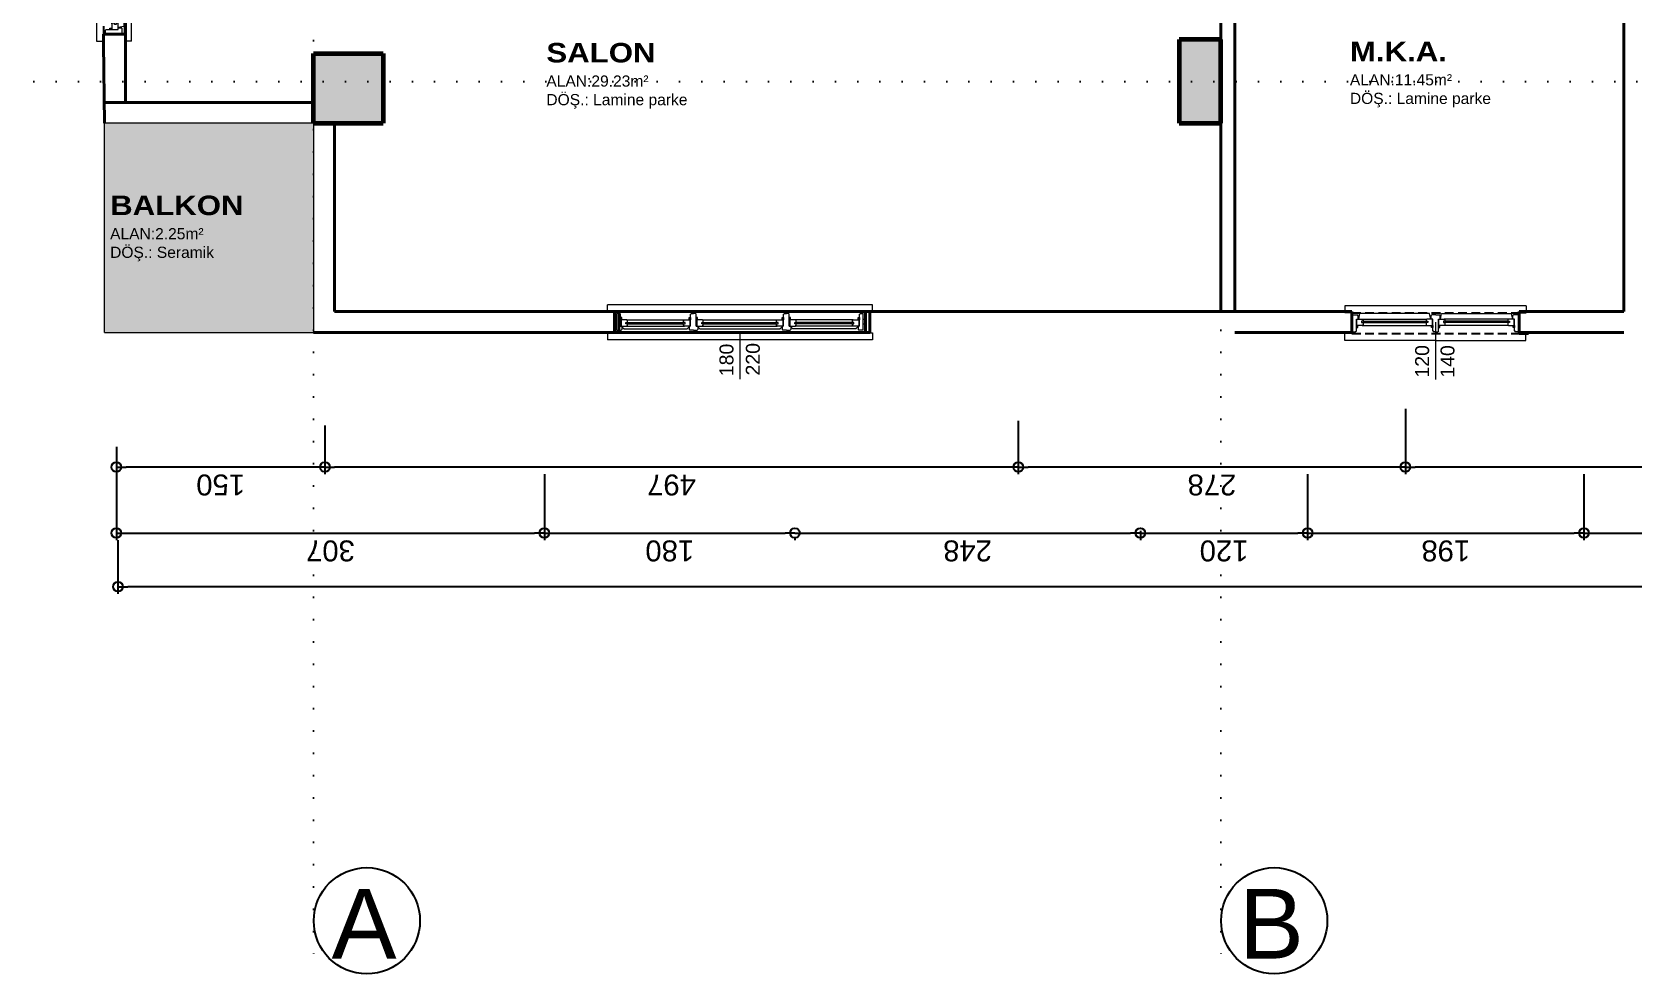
# Model space of a CAD drawing. Header units: millimetres. Extents: x 768 to 14077, y 324 to 18132.
# Drawn here: x 1624 to 2772, y 6855 to 7530 of the extents above; entities that cross this region are included whole.
import ezdxf

# ---------------------------------------------------------------- set-up
doc = ezdxf.new("R2010")
doc.units = ezdxf.units.MM
doc.linetypes.add('DOT2', pattern=[3.175, 0, -3.175])
doc.linetypes.add('HIDDEN', pattern=[9.525, 6.35, -3.175])
doc.layers.add('SANAL', color=11, linetype='HIDDEN')
doc.layers.add('SEM_AKS', color=161, linetype='Continuous')
for name, color, linetype, lineweight in [('SEM_DUVAR1', 136, 'Continuous', 40), ('SEM_KOLON1', 244, 'Continuous', 60), ('SEM_PENCERE', 133, 'Continuous', 13), ('SEM_TARAMA', 253, 'Continuous', 5), ('SEM_TEFRIS', 225, 'Continuous', 9), ('SEM_YAZI2', 53, 'Continuous', 9)]:
    doc.layers.add(name, color=color, linetype=linetype, lineweight=lineweight)
doc.styles.add('ROMANC', font='arial.ttf', dxfattribs={"height": 0.1})
doc.styles.get("Standard").update_dxf_attribs({"font": 'arial.ttf'})
doc.dimstyles.new('1-50-2', dxfattribs={"dimtxt": 15, "dimasz": 7, "dimexe": 5, "dimexo": 5, "dimgap": 5, "dimtad": 1, "dimdec": 0, "dimtxsty": 'Standard', "dimblk": 'ORIGIN', "dimcen": 5, "dimdle": 7, "dimclrd": 256, "dimclre": 256, "dimclrt": 256, "dimadec": 0, "dimazin": 0, "dimtfac": 1, "dimtdec": 0, "dimtix": 1, "dimtmove": 0, "dimatfit": 3, "dimldrblk": 'ORIGIN', "dimfxl": 1, "dimlwd": -1, "dimlwe": -1, "dimarcsym": 0})

# ---------------------------------------------------------------- blocks, each defined once
blk = doc.blocks.new('_Origin')
at = {"color": 0, "linetype": 'ByBlock', "lineweight": -2}
blk.add_line((0, 0), (-1, 0), dxfattribs=at)
blk.add_circle((0, 0), 0.5, dxfattribs=at)
blk = doc.blocks.new('*D61')
at = {"transparency": 16777216}
for p, q in [((3304.1, 575.9), (3304.1, 614.3)), ((3311.1, 609.3), (3813.3, 609.3)), ((3820.3, 567.6), (3820.3, 614.3))]:
    blk.add_line(p, q, dxfattribs=at)
at = {"layer": 'Defpoints', "color": 0, "transparency": 16777216}
for p in [(3820.3, 609.3), (3304.1, 570.9), (3820.3, 562.6)]:
    blk.add_point(p, dxfattribs=at)
at = {"transparency": 16777216, "xscale": 7, "yscale": 7, "zscale": 7, "rotation": 180}
blk.add_blockref('_Origin', (3304.1, 609.3), dxfattribs=at)
at = {"transparency": 16777216, "xscale": 7, "yscale": 7, "zscale": 7}
blk.add_blockref('_Origin', (3820.3, 609.3), dxfattribs=at)
at = {"transparency": 16777216, "insert": (3562.2, 622), "char_height": 15, "attachment_point": 5}
blk.add_mtext('516', dxfattribs=at)
blk = doc.blocks.new('*D62')
at = {"transparency": 16777216}
for p, q in [((3820.3, 567.6), (3820.3, 614.3)), ((3827.3, 609.3), (4091, 609.3)), ((4098, 576), (4098, 614.3))]:
    blk.add_line(p, q, dxfattribs=at)
at = {"layer": 'Defpoints', "color": 0, "transparency": 16777216}
for p in [(4098, 609.3), (3820.3, 562.6), (4098, 571)]:
    blk.add_point(p, dxfattribs=at)
at = {"transparency": 16777216, "xscale": 7, "yscale": 7, "zscale": 7, "rotation": 180}
blk.add_blockref('_Origin', (3820.3, 609.3), dxfattribs=at)
at = {"transparency": 16777216, "xscale": 7, "yscale": 7, "zscale": 7}
blk.add_blockref('_Origin', (4098, 609.3), dxfattribs=at)
at = {"transparency": 16777216, "insert": (3959.1, 622), "char_height": 15, "attachment_point": 5}
blk.add_mtext('278', dxfattribs=at)
blk = doc.blocks.new('*D63')
at = {"transparency": 16777216}
for p, q in [((4098, 576), (4098, 614.3)), ((4105, 609.3), (4588.5, 609.3)), ((4595.5, 579.4), (4595.5, 614.3))]:
    blk.add_line(p, q, dxfattribs=at)
at = {"layer": 'Defpoints', "color": 0, "transparency": 16777216}
for p in [(4595.5, 609.3), (4595.5, 574.4), (4098, 571)]:
    blk.add_point(p, dxfattribs=at)
at = {"transparency": 16777216, "xscale": 7, "yscale": 7, "zscale": 7, "rotation": 180}
blk.add_blockref('_Origin', (4098, 609.3), dxfattribs=at)
at = {"transparency": 16777216, "xscale": 7, "yscale": 7, "zscale": 7}
blk.add_blockref('_Origin', (4595.5, 609.3), dxfattribs=at)
at = {"transparency": 16777216, "insert": (4346.8, 622), "char_height": 15, "attachment_point": 5}
blk.add_mtext('497', dxfattribs=at)
blk = doc.blocks.new('*D64')
at = {"transparency": 16777216}
for p, q in [((4595.5, 579.4), (4595.5, 614.3)), ((4602.5, 609.3), (4738.1, 609.3)), ((4745.1, 594.7), (4745.1, 614.3))]:
    blk.add_line(p, q, dxfattribs=at)
at = {"layer": 'Defpoints', "color": 0, "transparency": 16777216}
for p in [(4745.1, 609.3), (4745.1, 589.7), (4595.5, 574.4)]:
    blk.add_point(p, dxfattribs=at)
at = {"transparency": 16777216, "xscale": 7, "yscale": 7, "zscale": 7, "rotation": 180}
blk.add_blockref('_Origin', (4595.5, 609.3), dxfattribs=at)
at = {"transparency": 16777216, "xscale": 7, "yscale": 7, "zscale": 7}
blk.add_blockref('_Origin', (4745.1, 609.3), dxfattribs=at)
at = {"transparency": 16777216, "insert": (4670.3, 622), "char_height": 15, "attachment_point": 5}
blk.add_mtext('150', dxfattribs=at)
blk = doc.blocks.new('*D65')
at = {"transparency": 16777216}
for p, q in [((4438, 614.3), (4438, 661.6)), ((4738.1, 656.6), (4445, 656.6)), ((4745.1, 614.3), (4745.1, 661.6))]:
    blk.add_line(p, q, dxfattribs=at)
at = {"layer": 'Defpoints', "color": 0, "transparency": 16777216}
for p in [(4438, 656.6), (4438, 609.3), (4745.1, 609.3)]:
    blk.add_point(p, dxfattribs=at)
at = {"transparency": 16777216, "xscale": 7, "yscale": 7, "zscale": 7, "rotation": 180}
blk.add_blockref('_Origin', (4438, 656.6), dxfattribs=at)
at = {"transparency": 16777216, "xscale": 7, "yscale": 7, "zscale": 7}
blk.add_blockref('_Origin', (4745.1, 656.6), dxfattribs=at)
at = {"transparency": 16777216, "insert": (4591.5, 669.3), "char_height": 15, "attachment_point": 5}
blk.add_mtext('307', dxfattribs=at)
blk = doc.blocks.new('*D66')
at = {"transparency": 16777216}
for p, q in [((4258.3, 659.7), (4258.3, 661.6)), ((4431, 656.6), (4265.3, 656.6)), ((4438, 614.3), (4438, 661.6))]:
    blk.add_line(p, q, dxfattribs=at)
at = {"layer": 'Defpoints', "color": 0, "transparency": 16777216}
for p in [(4258.3, 656.6), (4258.3, 654.7), (4438, 609.3)]:
    blk.add_point(p, dxfattribs=at)
at = {"transparency": 16777216, "xscale": 7, "yscale": 7, "zscale": 7, "rotation": 180}
blk.add_blockref('_Origin', (4258.3, 656.6), dxfattribs=at)
at = {"transparency": 16777216, "xscale": 7, "yscale": 7, "zscale": 7}
blk.add_blockref('_Origin', (4438, 656.6), dxfattribs=at)
at = {"transparency": 16777216, "insert": (4348.1, 669.3), "char_height": 15, "attachment_point": 5}
blk.add_mtext('180', dxfattribs=at)
blk = doc.blocks.new('*D67')
at = {"transparency": 16777216}
for p, q in [((4010.4, 655), (4010.4, 661.6)), ((4251.3, 656.6), (4017.4, 656.6)), ((4258.3, 659.7), (4258.3, 661.6))]:
    blk.add_line(p, q, dxfattribs=at)
at = {"layer": 'Defpoints', "color": 0, "transparency": 16777216}
for p in [(4010.4, 656.6), (4258.3, 654.7), (4010.4, 650)]:
    blk.add_point(p, dxfattribs=at)
at = {"transparency": 16777216, "xscale": 7, "yscale": 7, "zscale": 7, "rotation": 180}
blk.add_blockref('_Origin', (4010.4, 656.6), dxfattribs=at)
at = {"transparency": 16777216, "xscale": 7, "yscale": 7, "zscale": 7}
blk.add_blockref('_Origin', (4258.3, 656.6), dxfattribs=at)
at = {"transparency": 16777216, "insert": (4134.4, 669.3), "char_height": 15, "attachment_point": 5}
blk.add_mtext('248', dxfattribs=at)
blk = doc.blocks.new('*D68')
at = {"transparency": 16777216}
for p, q in [((3890.4, 614.3), (3890.4, 661.6)), ((4003.4, 656.6), (3897.4, 656.6)), ((4010.4, 655), (4010.4, 661.6))]:
    blk.add_line(p, q, dxfattribs=at)
at = {"layer": 'Defpoints', "color": 0, "transparency": 16777216}
for p in [(3890.4, 656.6), (4010.4, 650), (3890.4, 609.3)]:
    blk.add_point(p, dxfattribs=at)
at = {"transparency": 16777216, "xscale": 7, "yscale": 7, "zscale": 7, "rotation": 180}
blk.add_blockref('_Origin', (3890.4, 656.6), dxfattribs=at)
at = {"transparency": 16777216, "xscale": 7, "yscale": 7, "zscale": 7}
blk.add_blockref('_Origin', (4010.4, 656.6), dxfattribs=at)
at = {"transparency": 16777216, "insert": (3950.4, 669.3), "char_height": 15, "attachment_point": 5}
blk.add_mtext('120', dxfattribs=at)
blk = doc.blocks.new('*D69')
at = {"transparency": 16777216}
for p, q in [((3692.2, 614.3), (3692.2, 661.6)), ((3883.4, 656.6), (3699.2, 656.6)), ((3890.4, 614.3), (3890.4, 661.6))]:
    blk.add_line(p, q, dxfattribs=at)
at = {"layer": 'Defpoints', "color": 0, "transparency": 16777216}
for p in [(3692.2, 656.6), (3692.2, 609.3), (3890.4, 609.3)]:
    blk.add_point(p, dxfattribs=at)
at = {"transparency": 16777216, "xscale": 7, "yscale": 7, "zscale": 7, "rotation": 180}
blk.add_blockref('_Origin', (3692.2, 656.6), dxfattribs=at)
at = {"transparency": 16777216, "xscale": 7, "yscale": 7, "zscale": 7}
blk.add_blockref('_Origin', (3890.4, 656.6), dxfattribs=at)
at = {"transparency": 16777216, "insert": (3791.3, 669.3), "char_height": 15, "attachment_point": 5}
blk.add_mtext('198', dxfattribs=at)
blk = doc.blocks.new('*D70')
at = {"transparency": 16777216}
for p, q in [((3572.2, 649), (3572.2, 661.6)), ((3685.2, 656.6), (3579.2, 656.6)), ((3692.2, 614.3), (3692.2, 661.6))]:
    blk.add_line(p, q, dxfattribs=at)
at = {"layer": 'Defpoints', "color": 0, "transparency": 16777216}
for p in [(3572.2, 656.6), (3572.2, 644), (3692.2, 609.3)]:
    blk.add_point(p, dxfattribs=at)
at = {"transparency": 16777216, "xscale": 7, "yscale": 7, "zscale": 7, "rotation": 180}
blk.add_blockref('_Origin', (3572.2, 656.6), dxfattribs=at)
at = {"transparency": 16777216, "xscale": 7, "yscale": 7, "zscale": 7}
blk.add_blockref('_Origin', (3692.2, 656.6), dxfattribs=at)
at = {"transparency": 16777216, "insert": (3632.2, 669.3), "char_height": 15, "attachment_point": 5}
blk.add_mtext('120', dxfattribs=at)
blk = doc.blocks.new('*D80')
at = {"transparency": 16777216}
for p, q in [((1661.5, 661.6), (1661.5, 700.1)), ((1668.5, 695.1), (4737, 695.1)), ((4744, 661.6), (4744, 700.1))]:
    blk.add_line(p, q, dxfattribs=at)
at = {"layer": 'Defpoints', "color": 0, "transparency": 16777216}
for p in [(4744, 695.1), (1661.5, 656.6), (4744, 656.6)]:
    blk.add_point(p, dxfattribs=at)
at = {"transparency": 16777216, "xscale": 7, "yscale": 7, "zscale": 7, "rotation": 180}
blk.add_blockref('_Origin', (1661.5, 695.1), dxfattribs=at)
at = {"transparency": 16777216, "xscale": 7, "yscale": 7, "zscale": 7}
blk.add_blockref('_Origin', (4744, 695.1), dxfattribs=at)
at = {"transparency": 16777216, "insert": (3202.8, 707.8), "char_height": 15, "attachment_point": 5}
blk.add_mtext('3083', dxfattribs=at)
blk = doc.blocks.new('VA')
at = {"layer": 'SANAL'}
for p, q in [((21735.9, 8968.8), (21615.9, 8968.8)), ((21735.9, 8953.8), (21615.9, 8953.8))]:
    blk.add_line(p, q, dxfattribs=at)
at = {"layer": 'SEM_DUVAR1'}
for p, q in [((21615.9, 8953.8), (21615.9, 8968.8)), ((21615.9, 8953.8), (21615.9, 8968.8)), ((21615.9, 8953.8), (21615.9, 8968.8)), ((21615.9, 8953.8), (21615.9, 8968.8)), ((21615.9, 8953.8), (21615.9, 8968.8)), ((21615.9, 8953.8), (21615.9, 8968.8)), ((21735.9, 8953.8), (21735.9, 8968.8)), ((21735.9, 8953.8), (21735.9, 8968.8)), ((21735.9, 8953.8), (21735.9, 8968.8)), ((21735.9, 8953.8), (21735.9, 8968.8)), ((21735.9, 8953.8), (21735.9, 8968.8)), ((21735.9, 8953.8), (21735.9, 8968.8)), ((21735.9, 8953.8), (21735.9, 8968.8))]:
    blk.add_line(p, q, dxfattribs=at)
blk.add_lwpolyline([(21609.1, 8968.8), (21615.9, 8968.8)], dxfattribs=at)
at = {"layer": 'SEM_PENCERE'}
for p, q in [((21611, 8973.8), (21611, 8968.8)), ((21675.8, 8973.8), (21611, 8973.8)), ((21615.9, 8968.8), (21611, 8968.8)), ((21615.9, 8968.8), (21615.9, 8962.9)), ((21615.9, 8967.4), (21618.8, 8967.4)), ((21619.2, 8966.9), (21618.8, 8967.4)), ((21619.2, 8966.9), (21619.2, 8958.4)), ((21673.8, 8966.9), (21674.3, 8967.4)), ((21673.8, 8966.9), (21673.8, 8958.4)), ((21675.7, 8967.4), (21674.3, 8967.4)), ((21675.7, 8967.4), (21675.8, 8967.4)), ((21675.8, 8973.8), (21741, 8973.8)), ((21676, 8967.4), (21675.8, 8967.4)), ((21676, 8967.4), (21677.4, 8967.4)), ((21677.8, 8966.9), (21677.4, 8967.4)), ((21677.8, 8966.9), (21677.8, 8958.4)), ((21732.6, 8966.9), (21733.2, 8967.4)), ((21732.6, 8966.9), (21732.6, 8958.4)), ((21735.9, 8967.4), (21733.2, 8967.4)), ((21735.9, 8968.8), (21735.9, 8962.9)), ((21735.9, 8968.8), (21741, 8968.8)), ((21741, 8973.8), (21741, 8968.8)), ((21615.9, 8962.9), (21616.2, 8962.9)), ((21615.9, 8962.4), (21615.9, 8953.8)), ((21616.2, 8959.9), (21615.9, 8959.9)), ((21615.9, 8955.4), (21619.9, 8955.4)), ((21616.2, 8962.9), (21616.2, 8959.9)), ((21619.2, 8964.4), (21620.2, 8964.4)), ((21619.2, 8962.9), (21619.2, 8964.4)), ((21620.2, 8962.9), (21619.2, 8962.9)), ((21619.2, 8958.4), (21619.9, 8958.4)), ((21623.4, 8962.9), (21619.4, 8962.9)), ((21619.4, 8962.9), (21619.4, 8958.4)), ((21619.4, 8958.4), (21623.4, 8958.4)), ((21619.9, 8958.4), (21620.4, 8957.9)), ((21620.4, 8955.9), (21619.9, 8955.4)), ((21620.2, 8964.4), (21620.2, 8962.9)), ((21620.4, 8957.9), (21620.4, 8955.9)), ((21621.5, 8954.4), (21620.7, 8958.4)), ((21671.5, 8954.4), (21621.5, 8954.4)), ((21622.9, 8959.9), (21622.9, 8960.9)), ((21622.9, 8960.9), (21623.9, 8960.9)), ((21623.9, 8959.9), (21622.9, 8959.9)), ((21623.4, 8962.9), (21669.6, 8962.9)), ((21623.9, 8962.4), (21623.4, 8962.9)), ((21623.4, 8958.4), (21623.9, 8958.9)), ((21623.4, 8958.4), (21669.6, 8958.4)), ((21623.9, 8960.9), (21623.9, 8962.4)), ((21623.9, 8960.9), (21669.1, 8960.9)), ((21623.9, 8959.9), (21669.1, 8959.9)), ((21623.9, 8958.9), (21623.9, 8959.9)), ((21669.1, 8962.4), (21669.6, 8962.9)), ((21669.1, 8960.9), (21669.1, 8962.4)), ((21670.1, 8960.9), (21669.1, 8960.9)), ((21669.1, 8958.9), (21669.1, 8959.9)), ((21669.1, 8959.9), (21670.1, 8959.9)), ((21669.6, 8958.4), (21669.1, 8958.9)), ((21669.6, 8962.9), (21673.6, 8962.9)), ((21673.6, 8958.4), (21669.6, 8958.4)), ((21670.1, 8959.9), (21670.1, 8960.9)), ((21672.4, 8958.4), (21671.5, 8954.4)), ((21673.1, 8958.4), (21672.6, 8957.9)), ((21672.6, 8957.9), (21672.6, 8955.9)), ((21672.6, 8955.9), (21673.1, 8955.4)), ((21673.8, 8964.4), (21672.8, 8964.4)), ((21672.8, 8964.4), (21672.8, 8962.9)), ((21672.8, 8962.9), (21673.8, 8962.9)), ((21673.8, 8958.4), (21673.1, 8958.4)), ((21675.7, 8955.4), (21673.1, 8955.4)), ((21673.6, 8962.9), (21673.6, 8958.4)), ((21673.8, 8962.9), (21673.8, 8964.4)), ((21675.7, 8955.4), (21675.8, 8955.4)), ((21675.9, 8955.4), (21675.8, 8955.4)), ((21675.9, 8955.4), (21678.5, 8955.4)), ((21677.8, 8964.4), (21678.8, 8964.4)), ((21677.8, 8962.9), (21677.8, 8964.4)), ((21678.8, 8962.9), (21677.8, 8962.9)), ((21677.8, 8958.4), (21678.5, 8958.4)), ((21678, 8962.9), (21678, 8958.4)), ((21682, 8962.9), (21678, 8962.9)), ((21678, 8958.4), (21682, 8958.4)), ((21678.5, 8958.4), (21679, 8957.9)), ((21679, 8955.9), (21678.5, 8955.4)), ((21678.8, 8964.4), (21678.8, 8962.9)), ((21679, 8957.9), (21679, 8955.9)), ((21679.3, 8958.4), (21680.1, 8954.4)), ((21680.1, 8954.4), (21730.4, 8954.4)), ((21681.5, 8959.9), (21681.5, 8960.9)), ((21681.5, 8960.9), (21682.5, 8960.9)), ((21682.5, 8959.9), (21681.5, 8959.9)), ((21728.4, 8962.9), (21682, 8962.9)), ((21682.5, 8962.4), (21682, 8962.9)), ((21682, 8958.4), (21682.5, 8958.9)), ((21728.4, 8958.4), (21682, 8958.4)), ((21682.5, 8960.9), (21682.5, 8962.4)), ((21727.9, 8960.9), (21682.5, 8960.9)), ((21727.9, 8959.9), (21682.5, 8959.9)), ((21682.5, 8958.9), (21682.5, 8959.9)), ((21727.9, 8962.4), (21728.4, 8962.9)), ((21727.9, 8960.9), (21727.9, 8962.4)), ((21728.9, 8960.9), (21727.9, 8960.9)), ((21727.9, 8958.9), (21727.9, 8959.9)), ((21727.9, 8959.9), (21728.9, 8959.9)), ((21728.4, 8958.4), (21727.9, 8958.9)), ((21728.4, 8962.9), (21732.4, 8962.9)), ((21732.4, 8958.4), (21728.4, 8958.4)), ((21728.9, 8959.9), (21728.9, 8960.9)), ((21730.4, 8954.4), (21731.2, 8958.4)), ((21731.9, 8958.4), (21731.4, 8957.9)), ((21731.4, 8957.9), (21731.4, 8955.9)), ((21731.4, 8955.9), (21731.9, 8955.4)), ((21732.6, 8964.4), (21731.6, 8964.4)), ((21731.6, 8964.4), (21731.6, 8962.9)), ((21731.6, 8962.9), (21732.6, 8962.9)), ((21732.6, 8958.4), (21731.9, 8958.4)), ((21735.9, 8955.4), (21731.9, 8955.4)), ((21732.4, 8962.9), (21732.4, 8958.4)), ((21732.6, 8962.9), (21732.6, 8964.4)), ((21735.9, 8962.9), (21735.6, 8962.9)), ((21735.6, 8962.9), (21735.6, 8959.8)), ((21735.6, 8959.8), (21735.9, 8959.8)), ((21735.9, 8962.3), (21735.9, 8953.8)), ((21615.9, 8953.8), (21610.9, 8953.8)), ((21610.9, 8948.8), (21610.9, 8953.8)), ((21610.9, 8948.8), (21740.9, 8948.8)), ((21735.9, 8953.8), (21740.9, 8953.8)), ((21740.9, 8948.8), (21740.9, 8953.8))]:
    blk.add_line(p, q, dxfattribs=at)
at = {"layer": 'SEM_TEFRIS'}
blk.add_line((21675.9, 8960.6), (21676, 9001.8), dxfattribs=at)
for s, p in [('140', (21662.3, 9000.4)), ('120', (21680.5, 9000.3))]:
    blk.add_text(s, height=10, rotation=269.9884, dxfattribs=at).set_placement(p)
blk = doc.blocks.new('20FRANSIZ200')
at = {"layer": 'SANAL'}
for p, q in [((233.276, -106.104), (235.076, -106.104)), ((233.276, -106.254), (235.076, -106.254))]:
    blk.add_line(p, q, dxfattribs=at)
at = {"layer": 'SEM_DUVAR1'}
for p, q in [((233.276, -106.104), (233.276, -106.254)), ((235.076, -106.104), (235.076, -106.254))]:
    blk.add_line(p, q, dxfattribs=at)
at = {"layer": 'SEM_PENCERE'}
for p, q in [((233.276, -106.16), (233.291, -106.16)), ((233.312, -106.116), (233.291, -106.116)), ((233.291, -106.236), (233.291, -106.116)), ((233.318, -106.122), (233.312, -106.116)), ((233.318, -106.206), (233.318, -106.122)), ((233.363, -106.161), (233.778, -106.161)), ((233.368, -106.181), (233.772, -106.181)), ((233.822, -106.122), (233.829, -106.116)), ((233.822, -106.206), (233.822, -106.122)), ((233.829, -106.116), (233.842, -106.116)), ((233.856, -106.116), (233.842, -106.116)), ((233.862, -106.122), (233.856, -106.116)), ((233.862, -106.206), (233.862, -106.122)), ((233.908, -106.161), (234.444, -106.161)), ((233.912, -106.181), (234.439, -106.181)), ((234.489, -106.122), (234.495, -106.116)), ((234.489, -106.206), (234.489, -106.122)), ((234.495, -106.116), (234.509, -106.116)), ((234.523, -106.116), (234.509, -106.116)), ((234.529, -106.122), (234.523, -106.116)), ((234.529, -106.206), (234.529, -106.122)), ((234.989, -106.161), (234.574, -106.161)), ((234.984, -106.181), (234.579, -106.181)), ((235.034, -106.122), (235.04, -106.116)), ((235.034, -106.206), (235.034, -106.122)), ((235.04, -106.116), (235.061, -106.116)), ((235.061, -106.236), (235.061, -106.116)), ((235.076, -106.16), (235.061, -106.16)), ((233.291, -106.191), (233.276, -106.191)), ((233.291, -106.236), (233.324, -106.236)), ((233.318, -106.206), (233.324, -106.206)), ((233.324, -106.206), (233.329, -106.211)), ((233.329, -106.231), (233.324, -106.236)), ((233.329, -106.211), (233.329, -106.231)), ((233.363, -106.206), (233.778, -106.206)), ((233.368, -106.191), (233.772, -106.191)), ((233.817, -106.206), (233.812, -106.211)), ((233.812, -106.211), (233.812, -106.231)), ((233.812, -106.231), (233.816, -106.236)), ((233.842, -106.236), (233.816, -106.236)), ((233.822, -106.206), (233.817, -106.206)), ((233.842, -106.236), (233.868, -106.236)), ((233.862, -106.206), (233.868, -106.206)), ((233.868, -106.206), (233.873, -106.211)), ((233.873, -106.231), (233.868, -106.236)), ((233.873, -106.211), (233.873, -106.231)), ((233.907, -106.206), (234.444, -106.206)), ((233.912, -106.191), (234.439, -106.191)), ((234.176, -106.254), (234.176, -106.587)), ((234.483, -106.206), (234.478, -106.211)), ((234.478, -106.211), (234.478, -106.231)), ((234.478, -106.231), (234.483, -106.236)), ((234.489, -106.206), (234.483, -106.206)), ((234.509, -106.236), (234.483, -106.236)), ((234.509, -106.236), (234.535, -106.236)), ((234.529, -106.206), (234.535, -106.206)), ((234.535, -106.206), (234.54, -106.211)), ((234.54, -106.231), (234.535, -106.236)), ((234.54, -106.211), (234.54, -106.231)), ((234.989, -106.206), (234.574, -106.206)), ((234.984, -106.191), (234.579, -106.191)), ((235.028, -106.206), (235.023, -106.211)), ((235.023, -106.211), (235.023, -106.231)), ((235.023, -106.231), (235.028, -106.236)), ((235.034, -106.206), (235.028, -106.206)), ((235.061, -106.236), (235.028, -106.236)), ((235.061, -106.191), (235.076, -106.191))]:
    blk.add_line(p, q, dxfattribs=at)
for points in [[(233.318, -106.161), (233.328, -106.161), (233.328, -106.146), (233.318, -106.146)], [(233.323, -106.206), (233.363, -106.206), (233.368, -106.201), (233.368, -106.191), (233.358, -106.191), (233.358, -106.181), (233.368, -106.181), (233.368, -106.166), (233.363, -106.161), (233.323, -106.161)], [(233.817, -106.206), (233.777, -106.206), (233.772, -106.201), (233.772, -106.191), (233.782, -106.191), (233.782, -106.181), (233.772, -106.181), (233.772, -106.166), (233.777, -106.161), (233.817, -106.161)], [(233.822, -106.161), (233.812, -106.161), (233.812, -106.146), (233.822, -106.146)], [(233.862, -106.161), (233.872, -106.161), (233.872, -106.146), (233.862, -106.146)], [(233.867, -106.206), (233.908, -106.206), (233.912, -106.201), (233.912, -106.191), (233.903, -106.191), (233.903, -106.181), (233.912, -106.181), (233.912, -106.166), (233.907, -106.161), (233.867, -106.161)], [(234.484, -106.206), (234.444, -106.206), (234.439, -106.201), (234.439, -106.191), (234.449, -106.191), (234.449, -106.181), (234.439, -106.181), (234.439, -106.166), (234.444, -106.161), (234.484, -106.161)], [(234.489, -106.161), (234.479, -106.161), (234.479, -106.146), (234.489, -106.146)], [(234.529, -106.161), (234.539, -106.161), (234.539, -106.146), (234.529, -106.146)], [(234.534, -106.206), (234.574, -106.206), (234.579, -106.201), (234.579, -106.191), (234.569, -106.191), (234.569, -106.181), (234.579, -106.181), (234.579, -106.166), (234.574, -106.161), (234.534, -106.161)], [(235.029, -106.206), (234.989, -106.206), (234.984, -106.201), (234.984, -106.191), (234.994, -106.191), (234.994, -106.181), (234.984, -106.181), (234.984, -106.166), (234.989, -106.161), (235.029, -106.161)], [(235.034, -106.161), (235.024, -106.161), (235.024, -106.146), (235.034, -106.146)]]:
    blk.add_lwpolyline(points, close=True, dxfattribs=at)
for points in [[(233.329, -106.211), (233.344, -106.226), (233.797, -106.226), (233.812, -106.211)], [(233.873, -106.211), (233.888, -106.226), (234.463, -106.226), (234.478, -106.211)], [(235.023, -106.211), (235.008, -106.226), (234.555, -106.226), (234.54, -106.211)]]:
    blk.add_lwpolyline(points, dxfattribs=at)
at = {"layer": 'SEM_TEFRIS'}
for p, q in [((235.126, -106.054), (233.226, -106.054)), ((233.226, -106.104), (233.226, -106.054)), ((235.126, -106.104), (235.126, -106.054)), ((233.276, -106.104), (233.226, -106.104)), ((235.076, -106.104), (235.126, -106.104)), ((233.276, -106.254), (233.226, -106.254)), ((233.226, -106.254), (233.226, -106.304)), ((235.076, -106.254), (235.126, -106.254)), ((235.126, -106.254), (235.126, -106.304)), ((235.126, -106.304), (233.226, -106.304))]:
    blk.add_line(p, q, dxfattribs=at)
blk = doc.blocks.new('SDHFJG')
at = {"layer": 'SEM_TEFRIS', "xscale": 99.99999999999999, "yscale": 99.99999999999999, "zscale": 99.99999999999999, "rotation": 179.9994813892329}
blk.add_blockref('20FRANSIZ200', (29547.7, 1031.9), dxfattribs=at)
at = {"layer": 'SEM_PENCERE', "style": 'ROMANC'}
for s, p in [('220', (6116, 11688.2)), ('180', (6134.9, 11688.7))]:
    blk.add_text(s, height=10, rotation=269.9351, dxfattribs=at).set_placement(p)
blk = doc.blocks.new('ölçü çizgisi1')
for base, p1, p2, picture, middle in [((4744.0365, 695.1236), (1661.5276, 656.6013), (4744.0365, 656.6013), '*D80', (3202.7821, 707.7873)), ((4438, 656.6), (4745.1, 609.3), (4438, 609.3), '*D65', (4591.5, 669.3))]:
    dim = blk.add_linear_dim(base=base, p1=p1, p2=p2, dimstyle='1-50-2')
    dim.commit()
    dim.dimension.update_dxf_attribs({"geometry": picture, "text_midpoint": middle})
for base, p1, p2, picture, middle in [((3572.2, 656.6), (3692.2, 609.3), (3572.2, 644), '*D70', (3632.2, 669.3)), ((3692.2, 656.6), (3890.4, 609.3), (3692.2, 609.3), '*D69', (3791.3, 669.3)), ((3890.4, 656.6), (4010.4, 650), (3890.4, 609.3), '*D68', (3950.4, 669.3)), ((4010.4, 656.6), (4258.3, 654.7), (4010.4, 650), '*D67', (4134.4, 669.3)), ((4258.3, 656.6), (4438, 609.3), (4258.3, 654.7), '*D66', (4348.1, 669.3)), ((3820.3, 609.3), (3304.1, 570.9), (3820.3, 562.6), '*D61', (3562.2, 622)), ((4098, 609.3), (3820.3, 562.6), (4098, 571), '*D62', (3959.1, 622)), ((4595.4954, 609.3228), (4098.0326, 571.0462), (4595.4954, 574.3824), '*D63', (4346.764, 621.9814)), ((4745.1, 609.3), (4595.5, 574.4), (4745.1, 589.7), '*D64', (4670.3, 622))]:
    dim = blk.add_linear_dim(base=base, p1=p1, p2=p2, dimstyle='1-50-2', override={"dimtmove": 1})
    dim.commit()
    dim.dimension.update_dxf_attribs({"geometry": picture, "text_midpoint": middle})

msp = doc.modelspace()

# ---------------------------------------------------------------- hatches: boundary and pattern name
at = {"layer": 'SEM_TARAMA'}
h = msp.add_hatch(dxfattribs=at)
h.set_pattern_fill('ANGLE', color=256, scale=5)
h.set_pattern_definition([(0, (10.974, 6530.432), (0, 34.925), [25.4, -9.525]), (90, (10.974, 6530.432), (-34.925, 2e-15), [25.4, -9.525])])
h.paths.add_polyline_path([(1826, 8679.7), (1676, 8679.7), (1676, 8529.7), (1826, 8529.7)])
h.paths.add_polyline_path([(1826, 7464.7), (1676, 7464.7), (1676, 7314.7), (1826, 7314.7)])
h.paths.add_polyline_path([(4758, 7464.7), (4608, 7464.7), (4608, 7314.7), (4758, 7314.7)])
h.paths.add_polyline_path([(4758, 8679.7), (4608, 8679.7), (4608, 8529.7), (4758, 8529.7), (4758, 8574.7)])
h.paths.add_polyline_path([(4753, 7916.7), (4753, 7921.7), (4743, 7921.7), (4743, 7989.7), (4618, 7989.7), (4618, 7851.8), (4619.9, 7851.8), (4619.9, 7853.5), (4621.6, 7853.5), (4621.6, 7851.8), (4622.2, 7851.8), (4753, 7851.8)])
h.paths.add_polyline_path([(4753, 8136.7), (4622.1, 8136.7), (4622.1, 8135.7), (4620.4, 8135.7), (4618, 8135.7), (4618, 8009.7), (4743, 8009.7), (4743, 8072.5), (4753, 8072.5)])
h.paths.add_polyline_path([(4753, 8247.7), (4608, 8247.7), (4608, 8136.7), (4753, 8136.7)])
h.paths.add_polyline_path([(4705.9, 8233.2), (4616.9, 8233.2), (4616.9, 8146), (4616.9, 8144.2, 0.414214)], flags=16)
h.paths.add_polyline_path([(4682.9, 8213.8), (4628.3, 8213.8), (4628.3, 8227.8), (4682.9, 8227.8)], flags=0)
h.paths.add_polyline_path([(4634.1, 8234.9), (4634.1, 8237.2), (4688.8, 8237.2), (4688.8, 8234.9)], flags=16)
h.paths.add_polyline_path([(4688.3, 8235.5), (4634.6, 8235.5), (4634.6, 8236.7), (4688.3, 8236.7)], flags=0)
h.paths.add_polyline_path([(4622.6, 8143.1), (4622.6, 8137.4), (4621.5, 8137.4), (4616.9, 8137.4), (4616.9, 8140.2), (4621.5, 8140.2), (4621.5, 8143.1)], flags=16)
h.paths.add_polyline_path([(4622.6, 8240.1), (4621.5, 8240.1), (4621.5, 8242.9), (4616.9, 8242.9), (4616.9, 8245.8), (4620.4, 8245.8), (4620.4, 8247.5), (4622.1, 8247.5), (4622.1, 8245.8), (4622.6, 8245.8)], flags=16)
h.paths.add_polyline_path([(4753, 7851.7), (4622.2, 7851.7), (4622.2, 7846.1), (4621.1, 7846.1), (4621.1, 7844.8, -0.399265), (4705.5, 7755.9), (4705.5, 7750.2), (4621.1, 7750.2), (4621.1, 7749.1), (4622.2, 7749.1), (4622.2, 7743.4), (4621.6, 7743.4), (4621.6, 7741.7), (4753, 7741.7)])
h.paths.add_polyline_path([(1816, 8136.7), (1681, 8136.7), (1681, 8066.7), (1691, 8066.7), (1691, 8009.7), (1816, 8009.7), (1816, 8066.7)])
h.paths.add_polyline_path([(1727.5, 8234.2), (1727.5, 8239.9), (1811.9, 8239.9), (1811.9, 8241.1), (1810.8, 8241.1), (1810.8, 8246.8), (1811.4, 8246.8), (1811.4, 8247.7), (1691, 8247.7), (1681, 8247.7), (1681, 8136.7), (1811.4, 8136.7), (1811.4, 8138.4), (1810.8, 8138.4), (1810.8, 8144.1), (1811.9, 8144.1), (1811.9, 8145.3, -0.399265)])
h.paths.add_polyline_path([(1816, 7921.7), (1816, 7989.7), (1691, 7989.7), (1691, 7921.7), (1681, 7921.7), (1681, 7851.7), (1816, 7851.7)])
h.paths.add_polyline_path([(1826, 7851.7), (1681, 7851.7), (1681, 7741.7), (1691, 7741.7), (1826, 7741.7)])
h.paths.add_polyline_path([(4615.3, 7919.8), (4717.7, 7919.8), (4717.7, 7992), (4615.3, 7992)], flags=9)
h.paths.add_polyline_path([(4618.3, 8019.6), (4720.7, 8019.6), (4720.7, 8091.8), (4618.3, 8091.8)], flags=24)
h.paths.add_polyline_path([(1693, 8028), (1795.3, 8028), (1795.3, 8100.2), (1693, 8100.2)], flags=24)
h.paths.add_polyline_path([(1689.1, 7915.3), (1791.5, 7915.3), (1791.5, 7987.5), (1689.1, 7987.5)], flags=24)
h = msp.add_hatch(dxfattribs=at)
h.set_pattern_fill('ANSI36', color=256)
h.set_pattern_definition([(45, (10.974, 6530.432), (1.683798, 6.173926), [7.9375, -1.5875, 0, -1.5875])])
h.paths.add_polyline_path([(1891, 8009.7), (1831, 8009.7), (1831, 7979.7), (1861, 7979.7), (1891, 7979.7)])
h.paths.add_polyline_path([(2477, 8009.7), (2417, 8009.7), (2417, 7979.7), (2477, 7979.7)])
h.paths.add_polyline_path([(1876, 8529.7), (1826, 8529.7), (1826, 8479.7), (1876, 8479.7)])
h.paths.add_polyline_path([(2477, 8529.7), (2447, 8529.7), (2447, 8469.7), (2477, 8469.7)])
h.paths.add_polyline_path([(3106, 8529.7), (3077, 8529.7), (3077, 8499.7), (3106, 8499.7)])
h.paths.add_polyline_path([(3137, 8529.7), (3106, 8529.7), (3106, 8499.7), (3137, 8499.7)])
h.paths.add_polyline_path([(3833, 8529.7), (3773, 8529.7), (3773, 8499.7), (3833, 8499.7)])
h.paths.add_polyline_path([(4151, 8529.7), (4121, 8529.7), (4121, 8469.7), (4151, 8469.7)])
h.paths.add_polyline_path([(4608, 8529.7), (4558, 8529.7), (4558, 8479.7), (4608, 8479.7)])
h.paths.add_polyline_path([(4603, 8009.7), (4543, 8009.7), (4543, 7979.7), (4603, 7979.7)])
h.paths.add_polyline_path([(4608, 7494.7), (4558, 7494.7), (4558, 7464.7), (4608, 7464.7)])
h.paths.add_polyline_path([(4608, 7514.7), (4558, 7514.7), (4558, 7494.7), (4608, 7494.7)])
h.paths.add_polyline_path([(4151, 7524.7), (4121, 7524.7), (4121, 7494.7), (4151, 7494.7)])
h.paths.add_polyline_path([(4151, 7494.7), (4121, 7494.7), (4121, 7464.7), (4151, 7464.7)])
h.paths.add_polyline_path([(3833, 7494.7), (3773, 7494.7), (3773, 7464.7), (3833, 7464.7)])
h.paths.add_polyline_path([(3106, 7494.7), (3077, 7494.7), (3077, 7464.7), (3106, 7464.7)])
h.paths.add_polyline_path([(3137, 7494.7), (3106, 7494.7), (3106, 7464.7), (3137, 7464.7)])
h.paths.add_polyline_path([(2477, 7524.7), (2447, 7524.7), (2447, 7494.7), (2477, 7494.7)])
h.paths.add_polyline_path([(2477, 7494.7), (2447, 7494.7), (2447, 7464.7), (2477, 7464.7)])
h.paths.add_polyline_path([(1876, 7514.7), (1826, 7514.7), (1826, 7494.7), (1876, 7494.7)])
h.paths.add_polyline_path([(1876, 7494.7), (1826, 7494.7), (1826, 7464.7), (1876, 7464.7)])
h.paths.add_polyline_path([(3131, 8009.7), (3106, 8009.7), (3106, 7851.7), (3285.9, 7851.7), (3285.9, 7851.8), (3286.4, 7851.8), (3286.4, 7853.5), (3288.2, 7853.5), (3288.2, 7851.8), (3291.6, 7851.8), (3303, 7851.8), (3303, 7851.8), (3306, 7851.8), (3306, 7876.7), (3301, 7876.7), (3131, 7876.7)])
h.paths.add_polyline_path([(3131, 8116.7), (3306, 8116.7), (3306, 8136.7), (3106, 8136.7), (3106, 8009.7), (3131, 8009.7)])
h.paths.add_polyline_path([(4181, 8009.7), (4121, 8009.7), (4121, 7979.7), (4181, 7979.7)])

# ---------------------------------------------------------------- linework, layer by layer
at = {"layer": 'SEM_AKS', "linetype": 'DOT2', "ltscale": 5}
for p, q in [((1826, 9249.4), (1826, 6854.5)), ((2477, 9249.4), (2477, 6854.5)), ((5315.5, 7494.7), (1033.2, 7494.7))]:
    msp.add_line(p, q, dxfattribs=at)
at = {"layer": 'SEM_AKS', "ltscale": 5}
for centre in [(1864.2, 6892.7), (2515.2, 6892.7)]:
    msp.add_circle(centre, 38.1, dxfattribs=at)
at = {"layer": 'SEM_DUVAR1'}
for p, q in [((2477, 7741.7), (2477, 7329.7)), ((2487, 7329.7), (2487, 7741.7)), ((2766, 7741.7), (2766, 7329.7)), ((2766, 7329.7), (2766, 7741.7)), ((1691, 7479.7), (1691, 7716.7)), ((1676, 7464.7), (1675.3, 7521.7)), ((1691, 7479.7), (1676, 7479.7)), ((1826, 7479.7), (1691, 7479.7)), ((1876, 7464.7), (1826, 7464.7)), ((1841, 7329.7), (1841, 7464.7)), ((2271, 7329.7), (1841, 7329.7)), ((2045, 7329.7), (1841, 7329.7)), ((2045, 7314.7), (2045, 7329.7)), ((2045, 7314.7), (2045, 7329.7)), ((2493, 7329.7), (2147, 7329.7)), ((2571, 7329.7), (2225, 7329.7)), ((2225, 7329.7), (2225, 7314.7)), ((2225, 7314.7), (2225, 7329.7)), ((2571, 7329.7), (2271, 7329.7)), ((2571, 7329.7), (2487, 7329.7)), ((2571, 7329.7), (2493, 7329.7)), ((2571, 7314.7), (2571, 7329.7)), ((2571, 7314.7), (2571, 7329.7)), ((2766, 7329.7), (2691, 7329.7)), ((2766, 7329.7), (2691, 7329.7)), ((2766, 7329.7), (2691, 7329.7)), ((2766, 7329.7), (2691, 7329.7)), ((2691, 7324.7), (2691, 7329.7)), ((2691, 7314.7), (2691, 7324.7)), ((1826, 7314.7), (1970.6, 7314.7)), ((2147, 7314.7), (1967, 7314.7)), ((2225, 7314.7), (2045, 7314.7)), ((2571, 7314.7), (2487, 7314.7)), ((2691, 7314.7), (2690.9, 7314.7)), ((2766, 7314.7), (2690.9, 7314.7)), ((2690.9, 7314.7), (2691, 7314.7))]:
    msp.add_line(p, q, dxfattribs=at)
at = {"layer": 'SEM_KOLON1'}
for p, q in [((2477, 7524.7), (2447, 7524.7)), ((2447, 7524.7), (2447, 7464.7)), ((2477, 7464.7), (2477, 7524.7)), ((1826, 7464.7), (1826, 7514.7)), ((1826, 7514.7), (1876, 7514.7)), ((1876, 7514.7), (1876, 7464.7)), ((1826, 7464.7), (1876, 7464.7)), ((2447, 7464.7), (2477, 7464.7))]:
    msp.add_line(p, q, dxfattribs=at)
at = {"layer": 'SEM_PENCERE'}
for p, q in [((1826, 7464.7), (1676, 7464.7)), ((1676, 7314.7), (1676, 7464.7)), ((1826, 7464.7), (1826, 7314.7)), ((1676, 7314.7), (1826, 7314.7))]:
    msp.add_line(p, q, dxfattribs=at)

# ---------------------------------------------------------------- block references
at = {"rotation": 180}
msp.add_blockref('ölçü çizgisi1', (6429.6, 7827.4), dxfattribs=at)
at = {"layer": 'SEM_DUVAR1', "rotation": 180}
msp.add_blockref('SDHFJG', (8262.1, 18972), dxfattribs=at)
at = {"layer": 'SEM_PENCERE'}
for p, rotation in [((10648.5, -14085.5), 90.01157472941156), ((24305, 16287), 180.0115747294116)]:
    msp.add_blockref('VA', p, dxfattribs=dict(at, rotation=rotation))

# ---------------------------------------------------------------- texts
at = {"layer": 'SEM_AKS', "linetype": 'DOT2', "ltscale": 5}
for s, p in [('A', (1838.9, 6865.6)), ('B', (2489.9, 6865.6))]:
    msp.add_text(s, height=50, dxfattribs=at).set_placement(p)
at = {"layer": 'SEM_YAZI2', "char_height": 20, "attachment_point": 7}
for s, width, height, insert in [('\\pt0;{\\fArial Black|b0|i0|c162|p34;\\H0.7x;SALON\\P\\fArial|b0|i0|c162|p34;\\H0.57143x;ALAN:29.23m²\\P\\ptz;DÖŞ.: Lamine parke}', 198.094, 131.5, (1993, 7475.2)), ('\\pt0;{\\fArial Black|b0|i0|c162|p34;\\H0.7x;M.K.A.\\P\\fArial|b0|i0|c162|p34;\\H0.57143x;ALAN:11.45m²\\P\\ptz;DÖŞ.: Lamine parke}', 142.973, 58.1, (2569.5, 7476.1)), ('{\\fArial Black|b0|i0|c162|p34;\\H0.7x;BALKON\\P\\fArial|b0|i0|c162|p34;\\H0.57143x;ALAN:2.25m²\\PDÖŞ.: Seramik}', 142.973, 58.1, (1680, 7365.7))]:
    msp.add_mtext_dynamic_auto_height_columns(s, width=width, gutter_width=100, height=height, count=1, dxfattribs=dict(at, insert=insert))

doc.saveas('drawing.dxf')
